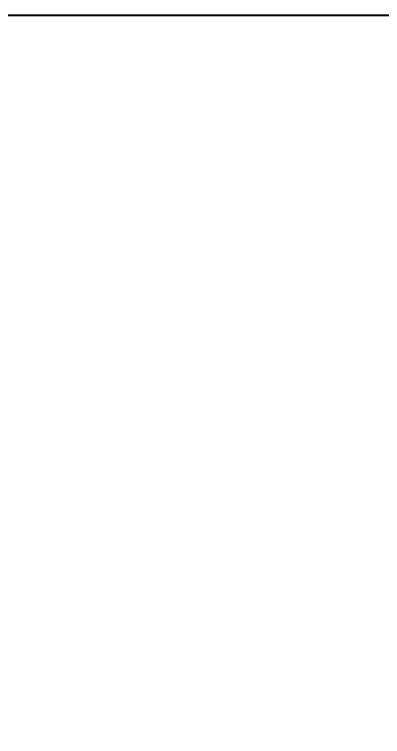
# Model space of a CAD drawing. Header units: metres. Extents: x 1080427 to 1081241, y 976768 to 977191.
# Drawn here: x 1080919.4 to 1080957.5, y 977078.6 to 977153.3 of the extents above; entities that cross this region are included whole.
import ezdxf

# ---------------------------------------------------------------- set-up
doc = ezdxf.new("R2010")
doc.units = ezdxf.units.M
doc.header["$LTSCALE"] = 25.4
doc.layers.add('COTA', color=1, linetype='Continuous', lineweight=30)
doc.layers.add('PLATINA', color=54, linetype='Continuous', lineweight=30)

msp = doc.modelspace()

# ---------------------------------------------------------------- hatches: boundary and pattern name
at = {"layer": 'PLATINA', "transparency": 33554531}
h = msp.add_hatch(dxfattribs=at)
h.set_pattern_fill('ANGLE', color=252)
h.set_pattern_definition([(0, (287.905, 0.5145), (0, 6.985), [5.08, -1.905]), (90, (287.905, 0.5145), (-6.985, 4e-16), [5.08, -1.905])])
h.paths.add_polyline_path([(1080953.658883, 977125.882876), (1080953.677933, 977125.882876), (1080953.677933, 977125.638979), (1080953.658883, 977125.638979)])
h = msp.add_hatch(dxfattribs=at)
h.set_pattern_fill('ANGLE', color=252)
h.set_pattern_definition([(0, (288.803, 0.5144), (0, 6.985), [5.08, -1.905]), (90, (288.803, 0.5144), (-6.985, 4e-16), [5.08, -1.905])])
h.paths.add_polyline_path([(1080953.658883, 977125.882876), (1080953.677933, 977125.882876), (1080953.677933, 977125.638979), (1080953.658883, 977125.638979)])
h = msp.add_hatch(dxfattribs=at)
h.set_pattern_fill('ANGLE', color=252)
h.set_pattern_definition([(0, (288.061, 0.5145), (0, 6.985), [5.08, -1.905]), (90, (288.061, 0.5145), (-6.985, 4e-16), [5.08, -1.905])])
h.paths.add_polyline_path([(1080953.833883, 977125.882876), (1080953.852933, 977125.882876), (1080953.852933, 977125.638979), (1080953.833883, 977125.638979)])
h = msp.add_hatch(dxfattribs=at)
h.set_pattern_fill('ANGLE', color=252)
h.set_pattern_definition([(0, (288.959, 0.5144), (0, 6.985), [5.08, -1.905]), (90, (288.959, 0.5144), (-6.985, 4e-16), [5.08, -1.905])])
h.paths.add_polyline_path([(1080953.833883, 977125.882876), (1080953.852933, 977125.882876), (1080953.852933, 977125.638979), (1080953.833883, 977125.638979)])
h = msp.add_hatch(dxfattribs=at)
h.set_pattern_fill('ANGLE', color=252)
h.set_pattern_definition([(0, (286.93, 0.5), (0, 6.985), [5.08, -1.905]), (90, (286.93, 0.5), (-6.985, 4e-16), [5.08, -1.905])])
h.paths.add_polyline_path([(1080954.633895, 977125.86826), (1080954.652945, 977125.86826), (1080954.652945, 977125.624363), (1080954.633895, 977125.624363)])
h = msp.add_hatch(dxfattribs=at)
h.set_pattern_fill('ANGLE', color=252)
h.set_pattern_definition([(0, (287.828, 0.5), (0, 6.985), [5.08, -1.905]), (90, (287.828, 0.5), (-6.985, 4e-16), [5.08, -1.905])])
h.paths.add_polyline_path([(1080954.633895, 977125.86826), (1080954.652945, 977125.86826), (1080954.652945, 977125.624363), (1080954.633895, 977125.624363)])
h = msp.add_hatch(dxfattribs=at)
h.set_pattern_fill('ANGLE', color=252)
h.set_pattern_definition([(0, (287.086, 0.5), (0, 6.985), [5.08, -1.905]), (90, (287.086, 0.5), (-6.985, 4e-16), [5.08, -1.905])])
h.paths.add_polyline_path([(1080954.808895, 977125.86826), (1080954.827945, 977125.86826), (1080954.827945, 977125.624363), (1080954.808895, 977125.624363)])
h = msp.add_hatch(dxfattribs=at)
h.set_pattern_fill('ANGLE', color=252)
h.set_pattern_definition([(0, (287.984, 0.5), (0, 6.985), [5.08, -1.905]), (90, (287.984, 0.5), (-6.985, 4e-16), [5.08, -1.905])])
h.paths.add_polyline_path([(1080954.808895, 977125.86826), (1080954.827945, 977125.86826), (1080954.827945, 977125.624363), (1080954.808895, 977125.624363)])
h = msp.add_hatch(dxfattribs=at)
h.set_pattern_fill('ANGLE', color=252)
h.set_pattern_definition([(0, (288.712, 0.476), (0, 6.985), [5.08, -1.905]), (90, (288.712, 0.476), (-6.985, 4e-16), [5.08, -1.905])])
h.paths.add_polyline_path([(1080954.418414, 977124.400753), (1080954.393014, 977124.400753), (1080954.393014, 977124.138044), (1080954.418414, 977124.138044)])
h.paths.add_polyline_path([(1080954.093814, 977124.400753), (1080954.068414, 977124.400753), (1080954.068414, 977124.138044), (1080954.093814, 977124.138044)])

# ---------------------------------------------------------------- linework, layer by layer
at = {"layer": 'COTA', "const_width": 0.2}
msp.add_lwpolyline([(1080619.797527, 977153.234077), (1081240.811784, 977153.234077), (1081240.811784, 976870.940986), (1080619.797527, 976870.940986)], close=True, dxfattribs=at)

doc.saveas('drawing.dxf')
